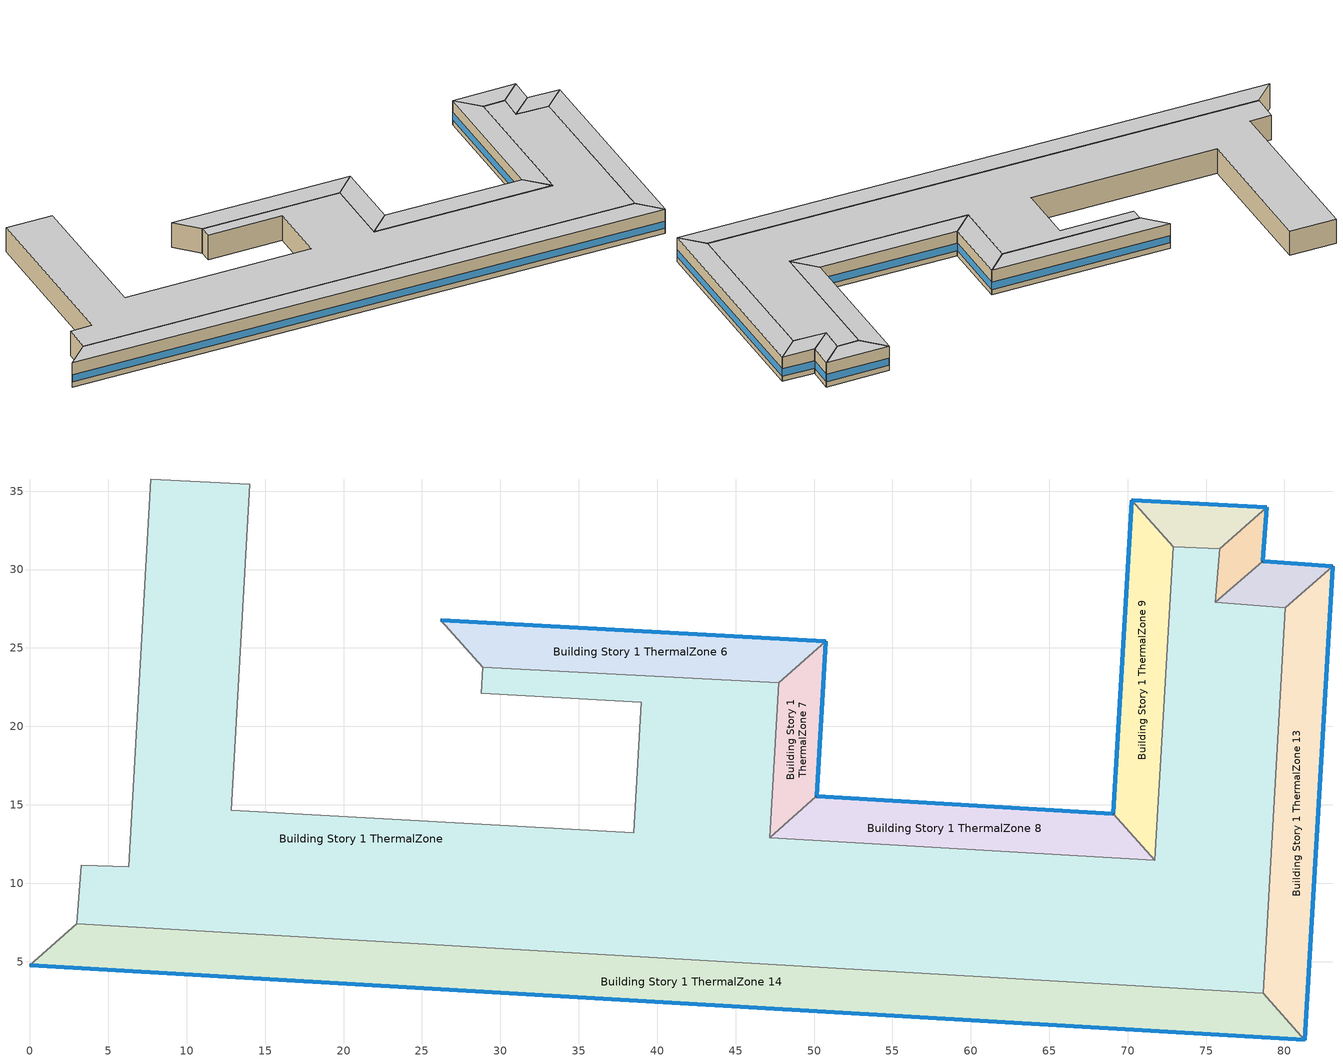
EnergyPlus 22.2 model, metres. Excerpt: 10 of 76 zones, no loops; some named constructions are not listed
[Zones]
Building Story 1 ThermalZone
 floor ground (Typical Insulated Carpeted 8in Slab Floor): 14.02,35.43 12.84,14.66 38.5,13.22 39,21.54 28.77,22.1 28.88,23.78 47.76,22.77 47.17,12.89 71.74,11.45 72.92,31.45 75.88,31.34 75.6,27.93 80.06,27.57 78.65,2.99 2.99,7.43 3.27,11.14 6.29,11.04 7.69,35.78 z0
 wall adiabatic (Typical Interior Wall): 72.92,31.45 71.74,11.45 47.17,12.89 47.76,22.77 28.88,23.78 28.77,22.1 39,21.54 38.5,13.22 12.84,14.66 14.02,35.43 7.69,35.78 6.29,11.04 3.27,11.14 2.99,7.43 78.65,2.99 80.06,27.57 75.6,27.93 75.88,31.34 72.92,31.45 z0:3.6
 ceiling adiabatic (Typical Interior Floor): 7.69,35.78 6.29,11.04 3.27,11.14 2.99,7.43 78.65,2.99 80.06,27.57 75.6,27.93 75.88,31.34 72.92,31.45 71.74,11.45 47.17,12.89 47.76,22.77 28.88,23.78 28.77,22.1 39,21.54 38.5,13.22 12.84,14.66 14.02,35.43 z3.6
Building Story 1 ThermalZone 10
 floor ground (Typical Insulated Carpeted 8in Slab Floor): 70.26,34.43 78.88,33.98 75.88,31.34 72.92,31.45 z0
 wall outside (Typical Insulated Steel Framed Exterior Wall R-12.99): 78.88,33.98 70.26,34.43 z0:3.6
 wall adiabatic (Typical Interior Wall): 70.26,34.43 72.92,31.45 75.88,31.34 78.88,33.98 z0:3.6
 window (U 0.55 SHGC 0.25): 78.85,33.99 70.28,34.43 z0.76:1.85
 ceiling adiabatic (Typical Interior Floor): 72.92,31.45 75.88,31.34 78.88,33.98 70.26,34.43 z3.6
Building Story 1 ThermalZone 11
 floor ground (Typical Insulated Carpeted 8in Slab Floor): 78.88,33.98 78.63,30.54 75.6,27.93 75.88,31.34 z0
 wall outside (Typical Insulated Steel Framed Exterior Wall R-12.99): 78.63,30.54 78.88,33.98 z0:3.6
 wall adiabatic (Typical Interior Wall): 78.88,33.98 75.88,31.34 75.6,27.93 78.63,30.54 z0:3.6
 window (U 0.55 SHGC 0.25): 78.63,30.57 78.88,33.96 z0.76:1.86
 ceiling adiabatic (Typical Interior Floor): 75.88,31.34 75.6,27.93 78.63,30.54 78.88,33.98 z3.6
Building Story 1 ThermalZone 12
 floor ground (Typical Insulated Carpeted 8in Slab Floor): 78.63,30.54 83.07,30.21 80.06,27.57 75.6,27.93 z0
 wall outside (Typical Insulated Steel Framed Exterior Wall R-12.99): 83.07,30.21 78.63,30.54 z0:3.6
 wall adiabatic (Typical Interior Wall): 78.63,30.54 75.6,27.93 80.06,27.57 83.07,30.21 z0:3.6
 window (U 0.55 SHGC 0.25): 83.04,30.21 78.65,30.54 z0.76:1.85
 ceiling adiabatic (Typical Interior Floor): 75.6,27.93 80.06,27.57 83.07,30.21 78.63,30.54 z3.6
Building Story 1 ThermalZone 13
 floor ground (Typical Insulated Carpeted 8in Slab Floor): 83.07,30.21 81.31,0 78.65,2.99 80.06,27.57 z0
 wall outside (Typical Insulated Steel Framed Exterior Wall R-12.99): 81.31,0 83.07,30.21 z0:3.6
 wall adiabatic (Typical Interior Wall): 83.07,30.21 80.06,27.57 78.65,2.99 81.31,0 z0:3.6
 window (U 0.55 SHGC 0.25): 81.31,0.03 83.07,30.18 z0.76:1.84
 ceiling adiabatic (Typical Interior Floor): 80.06,27.57 78.65,2.99 81.31,0 83.07,30.21 z3.6
Building Story 1 ThermalZone 14
 floor ground (Typical Insulated Carpeted 8in Slab Floor): 81.31,0 0,4.78 2.99,7.43 78.65,2.99 z0
 wall outside (Typical Insulated Steel Framed Exterior Wall R-12.99): 0,4.78 81.31,0 z0:3.6
 wall adiabatic (Typical Interior Wall): 81.31,0 78.65,2.99 2.99,7.43 0,4.78 z0:3.6
 window (U 0.55 SHGC 0.25): 0.03,4.77 81.28,0 z0.76:1.84
 ceiling adiabatic (Typical Interior Ceiling): 78.65,2.99 2.99,7.43 0,4.78 81.31,0 z3.6
Building Story 1 ThermalZone 6
 floor ground (Typical Insulated Carpeted 8in Slab Floor): 26.21,26.77 50.74,25.43 47.76,22.77 28.88,23.78 z0
 wall outside (Typical Insulated Steel Framed Exterior Wall R-12.99): 50.74,25.43 26.21,26.77 z0:3.6
 wall adiabatic (Typical Interior Wall): 26.21,26.77 28.88,23.78 47.76,22.77 50.74,25.43 z0:3.6
 window (U 0.55 SHGC 0.25): 50.72,25.43 26.23,26.76 z0.76:1.84
 ceiling adiabatic (Typical Interior Floor): 28.88,23.78 47.76,22.77 50.74,25.43 26.21,26.77 z3.6
Building Story 1 ThermalZone 7
 floor ground (Typical Insulated Carpeted 8in Slab Floor): 50.74,25.43 50.16,15.55 47.17,12.89 47.76,22.77 z0
 wall outside (Typical Insulated Steel Framed Exterior Wall R-12.99): 50.16,15.55 50.74,25.43 z0:3.6
 wall adiabatic (Typical Interior Wall): 50.74,25.43 47.76,22.77 47.17,12.89 50.16,15.55 z0:3.6
 window (U 0.55 SHGC 0.25): 50.16,15.57 50.74,25.41 z0.76:1.85
 ceiling adiabatic (Typical Interior Floor): 47.76,22.77 47.17,12.89 50.16,15.55 50.74,25.43 z3.6
Building Story 1 ThermalZone 8
 floor ground (Typical Insulated Carpeted 8in Slab Floor): 50.16,15.55 69.08,14.44 71.74,11.45 47.17,12.89 z0
 wall outside (Typical Insulated Steel Framed Exterior Wall R-12.99): 69.08,14.44 50.16,15.55 z0:3.6
 wall adiabatic (Typical Interior Wall): 50.16,15.55 47.17,12.89 71.74,11.45 69.08,14.44 z0:3.6
 window (U 0.55 SHGC 0.25): 69.06,14.44 50.18,15.55 z0.76:1.84
 ceiling adiabatic (Typical Interior Floor): 47.17,12.89 71.74,11.45 69.08,14.44 50.16,15.55 z3.6
Building Story 1 ThermalZone 9
 floor ground (Typical Insulated Carpeted 8in Slab Floor): 69.08,14.44 70.26,34.43 72.92,31.45 71.74,11.45 z0
 wall outside (Typical Insulated Steel Framed Exterior Wall R-12.99): 70.26,34.43 69.08,14.44 z0:3.6
 wall adiabatic (Typical Interior Wall): 69.08,14.44 71.74,11.45 72.92,31.45 70.26,34.43 z0:3.6
 window (U 0.55 SHGC 0.25): 70.25,34.4 69.08,14.46 z0.76:1.84
 ceiling adiabatic (Typical Interior Floor): 71.74,11.45 72.92,31.45 70.26,34.43 69.08,14.44 z3.6
[Material] Thermal Absorptance=0.9; Solar Absorptance=0.7
Name | Roughness | Thickness {m} | Conductivity {W/m-K} | Density {kg/m3} | Specific Heat {J/kg-K} | Visible Absorptance
100mm Normalweight concrete floor | MediumRough | 0.1016 | 2.31045 | 2322 | 832.557 | 0.7
25mm Stucco | Smooth | 0.0254 | 0.72 | 1856 | 840 | 0.7
5/8 in. Gypsum Board | MediumSmooth | 0.0159 | 0.16 | 800 | 1090 | 0.7
8 in. Normalweight Concrete Floor | MediumRough | 0.2032 | 2.31 | 2322 | 832 | 0.7
G01 13mm gypsum board | Smooth | 0.0127 | 0.160031 | 800.001 | 1090.73 | 0.5
[Material:NoMass] Roughness=Smooth; Thermal Absorptance=0.9; Solar Absorptance=0.7
Name | Thermal Resistance {m2-K/W} | Visible Absorptance
CP02 CARPET PAD; Typical Carpet Pad | 0.21648 | 0.8
Typical Insulation R-10.81 | 1.90342 | 0.7
[WindowMaterial:Gas]
Gap_1_W_0_0032: Gas Type=Air; Thickness {m}=0.0032
[WindowMaterial:Glazing] Optical Data Type=SpectralAverage; Infrared Transmittance at Normal Incidence=0; Back Side Infrared Hemispherical Emissivity=0.84; Conductivity {W/m-K}=1; Dirt Correction Factor for Solar and Visible Transmittance=1; Solar Diffusing=No
Name | Thickness {m} | Solar Transmittance at Normal Incidence | Front Side Solar Reflectance at Normal Incidence | Back Side Solar Reflectance at Normal Incidence | Visible Transmittance at Normal Incidence | Front Side Visible Reflectance at Normal Incidence | Back Side Visible Reflectance at Normal Incidence | Front Side Infrared Hemispherical Emissivity
Glass_2022F_LayerAvg | 0.0039 | 0.355897 | 0.394095 | 0.265645 | 0.677694 | 0.042734 | 0.05547 | 0.046
Glass_2175_LayerAvg | 0.0086 | 0.167758 | 0.217606 | 0.437978 | 0.416044 | 0.078729 | 0.10654 | 0.84
[Construction]
Typical Insulated Carpeted 8in Slab Floor: 8 in. Normalweight Concrete Floor, Typical Carpet Pad
Typical Insulated Steel Framed Exterior Wall R-12.99: 25mm Stucco, 5/8 in. Gypsum Board, Typical Insulation R-10.81, 5/8 in. Gypsum Board
Typical Interior Ceiling: CP02 CARPET PAD, 100mm Normalweight concrete floor
Typical Interior Floor: 100mm Normalweight concrete floor, CP02 CARPET PAD
Typical Interior Wall: G01 13mm gypsum board, G01 13mm gypsum board
U 0.55 SHGC 0.25: Glass_2175_LayerAvg, Gap_1_W_0_0032, Glass_2022F_LayerAvg
[Zone] Multiplier=1; Part of Total Floor Area=Yes
Building Story 1 ThermalZone; Building Story 1 ThermalZone 10; Building Story 1 ThermalZone 11; Building Story 1 ThermalZone 12; Building Story 1 ThermalZone 13; Building Story 1 ThermalZone 14; Building Story 1 ThermalZone 6; Building Story 1 ThermalZone 7; Building Story 1 ThermalZone 8; Building Story 1 ThermalZone 9
[Space] Space Type=Story Ground Blended Space Type
Name | Zone
Building Story 1 Space | Building Story 1 ThermalZone
Building Story 1 Space 10 | Building Story 1 ThermalZone 10
Building Story 1 Space 11 | Building Story 1 ThermalZone 11
Building Story 1 Space 12 | Building Story 1 ThermalZone 12
Building Story 1 Space 13 | Building Story 1 ThermalZone 13
Building Story 1 Space 14 | Building Story 1 ThermalZone 14
Building Story 1 Space 6 | Building Story 1 ThermalZone 6
Building Story 1 Space 7 | Building Story 1 ThermalZone 7
Building Story 1 Space 8 | Building Story 1 ThermalZone 8
Building Story 1 Space 9 | Building Story 1 ThermalZone 9
[InternalMass] Construction=InteriorFurnishings 1
Name | Zone or ZoneList | Space or SpaceList | Surface Area {m2}
Building Story 1 Space 14 Office OfficeLarge Data Center A  - Story Ground Mass; Building Story 1 Space 14 Office OfficeLarge Data Center C  - Story Ground Mass | Building Story 1 ThermalZone 14 | Building Story 1 Space 14 | 0.879978
Building Story 1 Space Office OfficeLarge Data Center A  - Story Ground Mass; Building Story 1 Space Office OfficeLarge Data Center C  - Story Ground Mass | Building Story 1 ThermalZone | Building Story 1 Space | 3.78921
Building Story 1 Space 6 Office OfficeLarge Data Center A  - Story Ground Mass; Building Story 1 Space 6 Office OfficeLarge Data Center C  - Story Ground Mass | Building Story 1 ThermalZone 6 | Building Story 1 Space 6 | 0.243501
Building Story 1 Space 7 Office OfficeLarge Data Center A  - Story Ground Mass; Building Story 1 Space 7 Office OfficeLarge Data Center C  - Story Ground Mass | Building Story 1 ThermalZone 7 | Building Story 1 Space 7 | 0.110736
Building Story 1 Space 8 Office OfficeLarge Data Center A  - Story Ground Mass; Building Story 1 Space 8 Office OfficeLarge Data Center C  - Story Ground Mass | Building Story 1 ThermalZone 8 | Building Story 1 Space 8 | 0.244097
Building Story 1 Space 10 Office OfficeLarge Data Center A  - Story Ground Mass; Building Story 1 Space 10 Office OfficeLarge Data Center C  - Story Ground Mass | Building Story 1 ThermalZone 10 | Building Story 1 Space 10 | 0.0647368
Building Story 1 Space 11 Office OfficeLarge Data Center A  - Story Ground Mass; Building Story 1 Space 11 Office OfficeLarge Data Center C  - Story Ground Mass | Building Story 1 ThermalZone 11 | Building Story 1 Space 11 | 0.0381243
Building Story 1 Space 12 Office OfficeLarge Data Center A  - Story Ground Mass; Building Story 1 Space 12 Office OfficeLarge Data Center C  - Story Ground Mass | Building Story 1 ThermalZone 12 | Building Story 1 Space 12 | 0.0503408
Building Story 1 Space 13 Office OfficeLarge Data Center A  - Story Ground Mass; Building Story 1 Space 13 Office OfficeLarge Data Center C  - Story Ground Mass | Building Story 1 ThermalZone 13 | Building Story 1 Space 13 | 0.30877
Building Story 1 Space 9 Office OfficeLarge Data Center A  - Story Ground Mass; Building Story 1 Space 9 Office OfficeLarge Data Center C  - Story Ground Mass | Building Story 1 ThermalZone 9 | Building Story 1 Space 9 | 0.224914
Building Story 1 Space 14 Office OfficeLarge Data Center B  - Story Ground Mass | Building Story 1 ThermalZone 14 | Building Story 1 Space 14 | 4.92099
Building Story 1 Space Office OfficeLarge Data Center B  - Story Ground Mass | Building Story 1 ThermalZone | Building Story 1 Space | 21.1899
Building Story 1 Space 6 Office OfficeLarge Data Center B  - Story Ground Mass | Building Story 1 ThermalZone 6 | Building Story 1 Space 6 | 1.3617
Building Story 1 Space 7 Office OfficeLarge Data Center B  - Story Ground Mass | Building Story 1 ThermalZone 7 | Building Story 1 Space 7 | 0.619256
Building Story 1 Space 8 Office OfficeLarge Data Center B  - Story Ground Mass | Building Story 1 ThermalZone 8 | Building Story 1 Space 8 | 1.36503
Building Story 1 Space 10 Office OfficeLarge Data Center B  - Story Ground Mass | Building Story 1 ThermalZone 10 | Building Story 1 Space 10 | 0.362019
Building Story 1 Space 11 Office OfficeLarge Data Center B  - Story Ground Mass | Building Story 1 ThermalZone 11 | Building Story 1 Space 11 | 0.213198
Building Story 1 Space 12 Office OfficeLarge Data Center B  - Story Ground Mass | Building Story 1 ThermalZone 12 | Building Story 1 Space 12 | 0.281514
Building Story 1 Space 13 Office OfficeLarge Data Center B  - Story Ground Mass | Building Story 1 ThermalZone 13 | Building Story 1 Space 13 | 1.72669
Building Story 1 Space 9 Office OfficeLarge Data Center B  - Story Ground Mass | Building Story 1 ThermalZone 9 | Building Story 1 Space 9 | 1.25776
Building Story 1 Space 14 Office OfficeLarge Main Data Center A  - Story Ground Mass; Building Story 1 Space 14 Office OfficeLarge Main Data Center C  - Story Ground Mass | Building Story 1 ThermalZone 14 | Building Story 1 Space 14 | 1.58209
Building Story 1 Space Office OfficeLarge Main Data Center A  - Story Ground Mass; Building Story 1 Space Office OfficeLarge Main Data Center C  - Story Ground Mass | Building Story 1 ThermalZone | Building Story 1 Space | 6.81252
Building Story 1 Space 6 Office OfficeLarge Main Data Center A  - Story Ground Mass; Building Story 1 Space 6 Office OfficeLarge Main Data Center C  - Story Ground Mass | Building Story 1 ThermalZone 6 | Building Story 1 Space 6 | 0.437784
Building Story 1 Space 7 Office OfficeLarge Main Data Center A  - Story Ground Mass; Building Story 1 Space 7 Office OfficeLarge Main Data Center C  - Story Ground Mass | Building Story 1 ThermalZone 7 | Building Story 1 Space 7 | 0.199089
Building Story 1 Space 8 Office OfficeLarge Main Data Center A  - Story Ground Mass; Building Story 1 Space 8 Office OfficeLarge Main Data Center C  - Story Ground Mass | Building Story 1 ThermalZone 8 | Building Story 1 Space 8 | 0.438855
Building Story 1 Space 10 Office OfficeLarge Main Data Center A  - Story Ground Mass; Building Story 1 Space 10 Office OfficeLarge Main Data Center C  - Story Ground Mass | Building Story 1 ThermalZone 10 | Building Story 1 Space 10 | 0.116389
Building Story 1 Space 11 Office OfficeLarge Main Data Center A  - Story Ground Mass; Building Story 1 Space 11 Office OfficeLarge Main Data Center C  - Story Ground Mass | Building Story 1 ThermalZone 11 | Building Story 1 Space 11 | 0.0685426
Building Story 1 Space 12 Office OfficeLarge Main Data Center A  - Story Ground Mass; Building Story 1 Space 12 Office OfficeLarge Main Data Center C  - Story Ground Mass | Building Story 1 ThermalZone 12 | Building Story 1 Space 12 | 0.0905063
Building Story 1 Space 13 Office OfficeLarge Main Data Center A  - Story Ground Mass; Building Story 1 Space 13 Office OfficeLarge Main Data Center C  - Story Ground Mass | Building Story 1 ThermalZone 13 | Building Story 1 Space 13 | 0.555129
Building Story 1 Space 9 Office OfficeLarge Main Data Center A  - Story Ground Mass; Building Story 1 Space 9 Office OfficeLarge Main Data Center C  - Story Ground Mass | Building Story 1 ThermalZone 9 | Building Story 1 Space 9 | 0.404367
Building Story 1 Space 14 Office OfficeLarge Main Data Center B  - Story Ground Mass | Building Story 1 ThermalZone 14 | Building Story 1 Space 14 | 8.84731
Building Story 1 Space Office OfficeLarge Main Data Center B  - Story Ground Mass | Building Story 1 ThermalZone | Building Story 1 Space | 38.0968
Building Story 1 Space 6 Office OfficeLarge Main Data Center B  - Story Ground Mass | Building Story 1 ThermalZone 6 | Building Story 1 Space 6 | 2.44816
Building Story 1 Space 7 Office OfficeLarge Main Data Center B  - Story Ground Mass | Building Story 1 ThermalZone 7 | Building Story 1 Space 7 | 1.11334
Building Story 1 Space 8 Office OfficeLarge Main Data Center B  - Story Ground Mass | Building Story 1 ThermalZone 8 | Building Story 1 Space 8 | 2.45415
Building Story 1 Space 10 Office OfficeLarge Main Data Center B  - Story Ground Mass | Building Story 1 ThermalZone 10 | Building Story 1 Space 10 | 0.650865
Building Story 1 Space 11 Office OfficeLarge Main Data Center B  - Story Ground Mass | Building Story 1 ThermalZone 11 | Building Story 1 Space 11 | 0.383302
Building Story 1 Space 12 Office OfficeLarge Main Data Center B  - Story Ground Mass | Building Story 1 ThermalZone 12 | Building Story 1 Space 12 | 0.506127
Building Story 1 Space 13 Office OfficeLarge Main Data Center B  - Story Ground Mass | Building Story 1 ThermalZone 13 | Building Story 1 Space 13 | 3.10438
Building Story 1 Space 9 Office OfficeLarge Main Data Center B  - Story Ground Mass | Building Story 1 ThermalZone 9 | Building Story 1 Space 9 | 2.26129
Building Story 1 Space 14 SecondarySchool Auditorium A  - Story Ground Mass; Building Story 1 Space 14 SecondarySchool Auditorium C  - Story Ground Mass | Building Story 1 ThermalZone 14 | Building Story 1 Space 14 | 7.07727
Building Story 1 Space SecondarySchool Auditorium A  - Story Ground Mass; Building Story 1 Space SecondarySchool Auditorium C  - Story Ground Mass | Building Story 1 ThermalZone | Building Story 1 Space | 30.4749
Building Story 1 Space 6 SecondarySchool Auditorium A  - Story Ground Mass; Building Story 1 Space 6 SecondarySchool Auditorium C  - Story Ground Mass | Building Story 1 ThermalZone 6 | Building Story 1 Space 6 | 1.95837
Building Story 1 Space 7 SecondarySchool Auditorium A  - Story Ground Mass; Building Story 1 Space 7 SecondarySchool Auditorium C  - Story Ground Mass | Building Story 1 ThermalZone 7 | Building Story 1 Space 7 | 0.890601
Building Story 1 Space 8 SecondarySchool Auditorium A  - Story Ground Mass; Building Story 1 Space 8 SecondarySchool Auditorium C  - Story Ground Mass | Building Story 1 ThermalZone 8 | Building Story 1 Space 8 | 1.96316
Building Story 1 Space 10 SecondarySchool Auditorium A  - Story Ground Mass; Building Story 1 Space 10 SecondarySchool Auditorium C  - Story Ground Mass | Building Story 1 ThermalZone 10 | Building Story 1 Space 10 | 0.520649
Building Story 1 Space 11 SecondarySchool Auditorium A  - Story Ground Mass; Building Story 1 Space 11 SecondarySchool Auditorium C  - Story Ground Mass | Building Story 1 ThermalZone 11 | Building Story 1 Space 11 | 0.306617
Building Story 1 Space 12 SecondarySchool Auditorium A  - Story Ground Mass; Building Story 1 Space 12 SecondarySchool Auditorium C  - Story Ground Mass | Building Story 1 ThermalZone 12 | Building Story 1 Space 12 | 0.404868
Building Story 1 Space 13 SecondarySchool Auditorium A  - Story Ground Mass; Building Story 1 Space 13 SecondarySchool Auditorium C  - Story Ground Mass | Building Story 1 ThermalZone 13 | Building Story 1 Space 13 | 2.4833
Building Story 1 Space 9 SecondarySchool Auditorium A  - Story Ground Mass; Building Story 1 Space 9 SecondarySchool Auditorium C  - Story Ground Mass | Building Story 1 ThermalZone 9 | Building Story 1 Space 9 | 1.80889
Building Story 1 Space 14 SecondarySchool Auditorium B  - Story Ground Mass | Building Story 1 ThermalZone 14 | Building Story 1 Space 14 | 39.5773
Building Story 1 Space SecondarySchool Auditorium B  - Story Ground Mass | Building Story 1 ThermalZone | Building Story 1 Space | 170.421
Building Story 1 Space 6 SecondarySchool Auditorium B  - Story Ground Mass | Building Story 1 ThermalZone 6 | Building Story 1 Space 6 | 10.9515
Building Story 1 Space 7 SecondarySchool Auditorium B  - Story Ground Mass | Building Story 1 ThermalZone 7 | Building Story 1 Space 7 | 4.9804
Building Story 1 Space 8 SecondarySchool Auditorium B  - Story Ground Mass | Building Story 1 ThermalZone 8 | Building Story 1 Space 8 | 10.9783
Building Story 1 Space 10 SecondarySchool Auditorium B  - Story Ground Mass | Building Story 1 ThermalZone 10 | Building Story 1 Space 10 | 2.91156
Building Story 1 Space 11 SecondarySchool Auditorium B  - Story Ground Mass | Building Story 1 ThermalZone 11 | Building Story 1 Space 11 | 1.71465
Building Story 1 Space 12 SecondarySchool Auditorium B  - Story Ground Mass | Building Story 1 ThermalZone 12 | Building Story 1 Space 12 | 2.26409
Building Story 1 Space 13 SecondarySchool Auditorium B  - Story Ground Mass | Building Story 1 ThermalZone 13 | Building Story 1 Space 13 | 13.887
Building Story 1 Space 9 SecondarySchool Auditorium B  - Story Ground Mass | Building Story 1 ThermalZone 9 | Building Story 1 Space 9 | 10.1156
Building Story 1 Space 14 SecondarySchool Cafeteria A  - Story Ground Mass; Building Story 1 Space 14 SecondarySchool Cafeteria C  - Story Ground Mass | Building Story 1 ThermalZone 14 | Building Story 1 Space 14 | 4.47946
Building Story 1 Space SecondarySchool Cafeteria A  - Story Ground Mass; Building Story 1 Space SecondarySchool Cafeteria C  - Story Ground Mass | Building Story 1 ThermalZone | Building Story 1 Space | 19.2887
Building Story 1 Space 6 SecondarySchool Cafeteria A  - Story Ground Mass; Building Story 1 Space 6 SecondarySchool Cafeteria C  - Story Ground Mass | Building Story 1 ThermalZone 6 | Building Story 1 Space 6 | 1.23952
Building Story 1 Space 7 SecondarySchool Cafeteria A  - Story Ground Mass; Building Story 1 Space 7 SecondarySchool Cafeteria C  - Story Ground Mass | Building Story 1 ThermalZone 7 | Building Story 1 Space 7 | 0.563694
Building Story 1 Space 8 SecondarySchool Cafeteria A  - Story Ground Mass; Building Story 1 Space 8 SecondarySchool Cafeteria C  - Story Ground Mass | Building Story 1 ThermalZone 8 | Building Story 1 Space 8 | 1.24256
Building Story 1 Space 10 SecondarySchool Cafeteria A  - Story Ground Mass; Building Story 1 Space 10 SecondarySchool Cafeteria C  - Story Ground Mass | Building Story 1 ThermalZone 10 | Building Story 1 Space 10 | 0.329538
Building Story 1 Space 11 SecondarySchool Cafeteria A  - Story Ground Mass; Building Story 1 Space 11 SecondarySchool Cafeteria C  - Story Ground Mass | Building Story 1 ThermalZone 11 | Building Story 1 Space 11 | 0.194069
Building Story 1 Space 12 SecondarySchool Cafeteria A  - Story Ground Mass; Building Story 1 Space 12 SecondarySchool Cafeteria C  - Story Ground Mass | Building Story 1 ThermalZone 12 | Building Story 1 Space 12 | 0.256256
Building Story 1 Space 13 SecondarySchool Cafeteria A  - Story Ground Mass; Building Story 1 Space 13 SecondarySchool Cafeteria C  - Story Ground Mass | Building Story 1 ThermalZone 13 | Building Story 1 Space 13 | 1.57177
Building Story 1 Space 9 SecondarySchool Cafeteria A  - Story Ground Mass; Building Story 1 Space 9 SecondarySchool Cafeteria C  - Story Ground Mass | Building Story 1 ThermalZone 9 | Building Story 1 Space 9 | 1.14491
Building Story 1 Space 14 SecondarySchool Cafeteria B  - Story Ground Mass | Building Story 1 ThermalZone 14 | Building Story 1 Space 14 | 25.0499
Building Story 1 Space SecondarySchool Cafeteria B  - Story Ground Mass | Building Story 1 ThermalZone | Building Story 1 Space | 107.866
Building Story 1 Space 6 SecondarySchool Cafeteria B  - Story Ground Mass | Building Story 1 ThermalZone 6 | Building Story 1 Space 6 | 6.93164
Building Story 1 Space 7 SecondarySchool Cafeteria B  - Story Ground Mass | Building Story 1 ThermalZone 7 | Building Story 1 Space 7 | 3.15227
Building Story 1 Space 8 SecondarySchool Cafeteria B  - Story Ground Mass | Building Story 1 ThermalZone 8 | Building Story 1 Space 8 | 6.9486
Building Story 1 Space 10 SecondarySchool Cafeteria B  - Story Ground Mass | Building Story 1 ThermalZone 10 | Building Story 1 Space 10 | 1.84283
Building Story 1 Space 11 SecondarySchool Cafeteria B  - Story Ground Mass | Building Story 1 ThermalZone 11 | Building Story 1 Space 11 | 1.08527
Building Story 1 Space 12 SecondarySchool Cafeteria B  - Story Ground Mass | Building Story 1 ThermalZone 12 | Building Story 1 Space 12 | 1.43303
Building Story 1 Space 13 SecondarySchool Cafeteria B  - Story Ground Mass | Building Story 1 ThermalZone 13 | Building Story 1 Space 13 | 8.78961
Building Story 1 Space 9 SecondarySchool Cafeteria B  - Story Ground Mass | Building Story 1 ThermalZone 9 | Building Story 1 Space 9 | 6.40253
Building Story 1 Space 14 SecondarySchool ComputerRoom A  - Story Ground Mass; Building Story 1 Space 14 SecondarySchool ComputerRoom C  - Story Ground Mass | Building Story 1 ThermalZone 14 | Building Story 1 Space 14 | 6.83856
Building Story 1 Space SecondarySchool ComputerRoom A  - Story Ground Mass; Building Story 1 Space SecondarySchool ComputerRoom C  - Story Ground Mass | Building Story 1 ThermalZone | Building Story 1 Space | 29.447
Building Story 1 Space 6 SecondarySchool ComputerRoom A  - Story Ground Mass; Building Story 1 Space 6 SecondarySchool ComputerRoom C  - Story Ground Mass | Building Story 1 ThermalZone 6 | Building Story 1 Space 6 | 1.89232
Building Story 1 Space 7 SecondarySchool ComputerRoom A  - Story Ground Mass; Building Story 1 Space 7 SecondarySchool ComputerRoom C  - Story Ground Mass | Building Story 1 ThermalZone 7 | Building Story 1 Space 7 | 0.860561
Building Story 1 Space 8 SecondarySchool ComputerRoom A  - Story Ground Mass; Building Story 1 Space 8 SecondarySchool ComputerRoom C  - Story Ground Mass | Building Story 1 ThermalZone 8 | Building Story 1 Space 8 | 1.89695
Building Story 1 Space 10 SecondarySchool ComputerRoom A  - Story Ground Mass; Building Story 1 Space 10 SecondarySchool ComputerRoom C  - Story Ground Mass | Building Story 1 ThermalZone 10 | Building Story 1 Space 10 | 0.503088
Building Story 1 Space 11 SecondarySchool ComputerRoom A  - Story Ground Mass; Building Story 1 Space 11 SecondarySchool ComputerRoom C  - Story Ground Mass | Building Story 1 ThermalZone 11 | Building Story 1 Space 11 | 0.296274
Building Story 1 Space 12 SecondarySchool ComputerRoom A  - Story Ground Mass; Building Story 1 Space 12 SecondarySchool ComputerRoom C  - Story Ground Mass | Building Story 1 ThermalZone 12 | Building Story 1 Space 12 | 0.391212
Building Story 1 Space 13 SecondarySchool ComputerRoom A  - Story Ground Mass; Building Story 1 Space 13 SecondarySchool ComputerRoom C  - Story Ground Mass | Building Story 1 ThermalZone 13 | Building Story 1 Space 13 | 2.39954
Building Story 1 Space 9 SecondarySchool ComputerRoom A  - Story Ground Mass; Building Story 1 Space 9 SecondarySchool ComputerRoom C  - Story Ground Mass | Building Story 1 ThermalZone 9 | Building Story 1 Space 9 | 1.74787
Building Story 1 Space 14 SecondarySchool ComputerRoom B  - Story Ground Mass | Building Story 1 ThermalZone 14 | Building Story 1 Space 14 | 38.2424
Building Story 1 Space SecondarySchool ComputerRoom B  - Story Ground Mass | Building Story 1 ThermalZone | Building Story 1 Space | 164.673
Building Story 1 Space 6 SecondarySchool ComputerRoom B  - Story Ground Mass | Building Story 1 ThermalZone 6 | Building Story 1 Space 6 | 10.5822
Building Story 1 Space 7 SecondarySchool ComputerRoom B  - Story Ground Mass | Building Story 1 ThermalZone 7 | Building Story 1 Space 7 | 4.81241
Building Story 1 Space 8 SecondarySchool ComputerRoom B  - Story Ground Mass | Building Story 1 ThermalZone 8 | Building Story 1 Space 8 | 10.608
Building Story 1 Space 10 SecondarySchool ComputerRoom B  - Story Ground Mass | Building Story 1 ThermalZone 10 | Building Story 1 Space 10 | 2.81335
Building Story 1 Space 11 SecondarySchool ComputerRoom B  - Story Ground Mass | Building Story 1 ThermalZone 11 | Building Story 1 Space 11 | 1.65682
Building Story 1 Space 12 SecondarySchool ComputerRoom B  - Story Ground Mass | Building Story 1 ThermalZone 12 | Building Story 1 Space 12 | 2.18773
Building Story 1 Space 13 SecondarySchool ComputerRoom B  - Story Ground Mass | Building Story 1 ThermalZone 13 | Building Story 1 Space 13 | 13.4186
Building Story 1 Space 9 SecondarySchool ComputerRoom B  - Story Ground Mass | Building Story 1 ThermalZone 9 | Building Story 1 Space 9 | 9.7744
Building Story 1 Space 14 SecondarySchool Gym A  - Story Ground Mass; Building Story 1 Space 14 SecondarySchool Gym C  - Story Ground Mass | Building Story 1 ThermalZone 14 | Building Story 1 Space 14 | 6.4097
Building Story 1 Space SecondarySchool Gym A  - Story Ground Mass; Building Story 1 Space SecondarySchool Gym C  - Story Ground Mass | Building Story 1 ThermalZone | Building Story 1 Space | 27.6004
Building Story 1 Space 6 SecondarySchool Gym A  - Story Ground Mass; Building Story 1 Space 6 SecondarySchool Gym C  - Story Ground Mass | Building Story 1 ThermalZone 6 | Building Story 1 Space 6 | 1.77364
Building Story 1 Space 7 SecondarySchool Gym A  - Story Ground Mass; Building Story 1 Space 7 SecondarySchool Gym C  - Story Ground Mass | Building Story 1 ThermalZone 7 | Building Story 1 Space 7 | 0.806594
Building Story 1 Space 8 SecondarySchool Gym A  - Story Ground Mass; Building Story 1 Space 8 SecondarySchool Gym C  - Story Ground Mass | Building Story 1 ThermalZone 8 | Building Story 1 Space 8 | 1.77799
Building Story 1 Space 10 SecondarySchool Gym A  - Story Ground Mass; Building Story 1 Space 10 SecondarySchool Gym C  - Story Ground Mass | Building Story 1 ThermalZone 10 | Building Story 1 Space 10 | 0.471538
Building Story 1 Space 11 SecondarySchool Gym A  - Story Ground Mass; Building Story 1 Space 11 SecondarySchool Gym C  - Story Ground Mass | Building Story 1 ThermalZone 11 | Building Story 1 Space 11 | 0.277694
Building Story 1 Space 12 SecondarySchool Gym A  - Story Ground Mass; Building Story 1 Space 12 SecondarySchool Gym C  - Story Ground Mass | Building Story 1 ThermalZone 12 | Building Story 1 Space 12 | 0.366679
Building Story 1 Space 13 SecondarySchool Gym A  - Story Ground Mass; Building Story 1 Space 13 SecondarySchool Gym C  - Story Ground Mass | Building Story 1 ThermalZone 13 | Building Story 1 Space 13 | 2.24906
Building Story 1 Space 9 SecondarySchool Gym A  - Story Ground Mass; Building Story 1 Space 9 SecondarySchool Gym C  - Story Ground Mass | Building Story 1 ThermalZone 9 | Building Story 1 Space 9 | 1.63826
Building Story 1 Space 14 SecondarySchool Gym A end_a - Story Ground Mass; Building Story 1 Space 14 SecondarySchool Gym C end_a - Story Ground Mass | Building Story 1 ThermalZone 14 | Building Story 1 Space 14 | 5.13768
Building Story 1 Space SecondarySchool Gym A end_a - Story Ground Mass; Building Story 1 Space SecondarySchool Gym C end_a - Story Ground Mass | Building Story 1 ThermalZone | Building Story 1 Space | 22.123
Building Story 1 Space 6 SecondarySchool Gym A end_a - Story Ground Mass; Building Story 1 Space 6 SecondarySchool Gym C end_a - Story Ground Mass | Building Story 1 ThermalZone 6 | Building Story 1 Space 6 | 1.42166
Building Story 1 Space 7 SecondarySchool Gym A end_a - Story Ground Mass; Building Story 1 Space 7 SecondarySchool Gym C end_a - Story Ground Mass | Building Story 1 ThermalZone 7 | Building Story 1 Space 7 | 0.646523
Building Story 1 Space 8 SecondarySchool Gym A end_a - Story Ground Mass; Building Story 1 Space 8 SecondarySchool Gym C end_a - Story Ground Mass | Building Story 1 ThermalZone 8 | Building Story 1 Space 8 | 1.42514
Building Story 1 Space 10 SecondarySchool Gym A end_a - Story Ground Mass; Building Story 1 Space 10 SecondarySchool Gym C end_a - Story Ground Mass | Building Story 1 ThermalZone 10 | Building Story 1 Space 10 | 0.37796
Building Story 1 Space 11 SecondarySchool Gym A end_a - Story Ground Mass; Building Story 1 Space 11 SecondarySchool Gym C end_a - Story Ground Mass | Building Story 1 ThermalZone 11 | Building Story 1 Space 11 | 0.222585
Building Story 1 Space 12 SecondarySchool Gym A end_a - Story Ground Mass; Building Story 1 Space 12 SecondarySchool Gym C end_a - Story Ground Mass | Building Story 1 ThermalZone 12 | Building Story 1 Space 12 | 0.29391
Building Story 1 Space 13 SecondarySchool Gym A end_a - Story Ground Mass; Building Story 1 Space 13 SecondarySchool Gym C end_a - Story Ground Mass | Building Story 1 ThermalZone 13 | Building Story 1 Space 13 | 1.80273
Building Story 1 Space 9 SecondarySchool Gym A end_a - Story Ground Mass; Building Story 1 Space 9 SecondarySchool Gym C end_a - Story Ground Mass | Building Story 1 ThermalZone 9 | Building Story 1 Space 9 | 1.31314
Building Story 1 Space 14 SecondarySchool Gym B  - Story Ground Mass | Building Story 1 ThermalZone 14 | Building Story 1 Space 14 | 35.8441
Building Story 1 Space SecondarySchool Gym B  - Story Ground Mass | Building Story 1 ThermalZone | Building Story 1 Space | 154.346
Building Story 1 Space 6 SecondarySchool Gym B  - Story Ground Mass | Building Story 1 ThermalZone 6 | Building Story 1 Space 6 | 9.91853
Building Story 1 Space 7 SecondarySchool Gym B  - Story Ground Mass | Building Story 1 ThermalZone 7 | Building Story 1 Space 7 | 4.51061
Building Story 1 Space 8 SecondarySchool Gym B  - Story Ground Mass | Building Story 1 ThermalZone 8 | Building Story 1 Space 8 | 9.9428
Building Story 1 Space 10 SecondarySchool Gym B  - Story Ground Mass | Building Story 1 ThermalZone 10 | Building Story 1 Space 10 | 2.63692
Building Story 1 Space 11 SecondarySchool Gym B  - Story Ground Mass | Building Story 1 ThermalZone 11 | Building Story 1 Space 11 | 1.55292
Building Story 1 Space 12 SecondarySchool Gym B  - Story Ground Mass | Building Story 1 ThermalZone 12 | Building Story 1 Space 12 | 2.05053
Building Story 1 Space 13 SecondarySchool Gym B  - Story Ground Mass | Building Story 1 ThermalZone 13 | Building Story 1 Space 13 | 12.5771
Building Story 1 Space 9 SecondarySchool Gym B  - Story Ground Mass | Building Story 1 ThermalZone 9 | Building Story 1 Space 9 | 9.16143
Building Story 1 Space 14 SecondarySchool Gym B end_a - Story Ground Mass | Building Story 1 ThermalZone 14 | Building Story 1 Space 14 | 28.7308
Building Story 1 Space SecondarySchool Gym B end_a - Story Ground Mass | Building Story 1 ThermalZone | Building Story 1 Space | 123.716
Building Story 1 Space 6 SecondarySchool Gym B end_a - Story Ground Mass | Building Story 1 ThermalZone 6 | Building Story 1 Space 6 | 7.95017
Building Story 1 Space 7 SecondarySchool Gym B end_a - Story Ground Mass | Building Story 1 ThermalZone 7 | Building Story 1 Space 7 | 3.61547
Building Story 1 Space 8 SecondarySchool Gym B end_a - Story Ground Mass | Building Story 1 ThermalZone 8 | Building Story 1 Space 8 | 7.96963
Building Story 1 Space 10 SecondarySchool Gym B end_a - Story Ground Mass | Building Story 1 ThermalZone 10 | Building Story 1 Space 10 | 2.11362
Building Story 1 Space 11 SecondarySchool Gym B end_a - Story Ground Mass | Building Story 1 ThermalZone 11 | Building Story 1 Space 11 | 1.24474
Building Story 1 Space 12 SecondarySchool Gym B end_a - Story Ground Mass | Building Story 1 ThermalZone 12 | Building Story 1 Space 12 | 1.6436
Building Story 1 Space 13 SecondarySchool Gym B end_a - Story Ground Mass | Building Story 1 ThermalZone 13 | Building Story 1 Space 13 | 10.0812
Building Story 1 Space 9 SecondarySchool Gym B end_a - Story Ground Mass | Building Story 1 ThermalZone 9 | Building Story 1 Space 9 | 7.34332
Building Story 1 Space 14 SecondarySchool Kitchen A  - Story Ground Mass; Building Story 1 Space 14 SecondarySchool Kitchen C  - Story Ground Mass | Building Story 1 ThermalZone 14 | Building Story 1 Space 14 | 1.54464
Building Story 1 Space SecondarySchool Kitchen A  - Story Ground Mass; Building Story 1 Space SecondarySchool Kitchen C  - Story Ground Mass | Building Story 1 ThermalZone | Building Story 1 Space | 6.65128
Building Story 1 Space 6 SecondarySchool Kitchen A  - Story Ground Mass; Building Story 1 Space 6 SecondarySchool Kitchen C  - Story Ground Mass | Building Story 1 ThermalZone 6 | Building Story 1 Space 6 | 0.427422
Building Story 1 Space 7 SecondarySchool Kitchen A  - Story Ground Mass; Building Story 1 Space 7 SecondarySchool Kitchen C  - Story Ground Mass | Building Story 1 ThermalZone 7 | Building Story 1 Space 7 | 0.194377
Building Story 1 Space 8 SecondarySchool Kitchen A  - Story Ground Mass; Building Story 1 Space 8 SecondarySchool Kitchen C  - Story Ground Mass | Building Story 1 ThermalZone 8 | Building Story 1 Space 8 | 0.428468
Building Story 1 Space 10 SecondarySchool Kitchen A  - Story Ground Mass; Building Story 1 Space 10 SecondarySchool Kitchen C  - Story Ground Mass | Building Story 1 ThermalZone 10 | Building Story 1 Space 10 | 0.113634
Building Story 1 Space 11 SecondarySchool Kitchen A  - Story Ground Mass; Building Story 1 Space 11 SecondarySchool Kitchen C  - Story Ground Mass | Building Story 1 ThermalZone 11 | Building Story 1 Space 11 | 0.0669203
Building Story 1 Space 12 SecondarySchool Kitchen A  - Story Ground Mass; Building Story 1 Space 12 SecondarySchool Kitchen C  - Story Ground Mass | Building Story 1 ThermalZone 12 | Building Story 1 Space 12 | 0.0883641
Building Story 1 Space 13 SecondarySchool Kitchen A  - Story Ground Mass; Building Story 1 Space 13 SecondarySchool Kitchen C  - Story Ground Mass | Building Story 1 ThermalZone 13 | Building Story 1 Space 13 | 0.54199
Building Story 1 Space 9 SecondarySchool Kitchen A  - Story Ground Mass; Building Story 1 Space 9 SecondarySchool Kitchen C  - Story Ground Mass | Building Story 1 ThermalZone 9 | Building Story 1 Space 9 | 0.394796
Building Story 1 Space 14 SecondarySchool Kitchen B  - Story Ground Mass | Building Story 1 ThermalZone 14 | Building Story 1 Space 14 | 8.63791
Building Story 1 Space SecondarySchool Kitchen B  - Story Ground Mass | Building Story 1 ThermalZone | Building Story 1 Space | 37.1951
Building Story 1 Space 6 SecondarySchool Kitchen B  - Story Ground Mass | Building Story 1 ThermalZone 6 | Building Story 1 Space 6 | 2.39022
Building Story 1 Space 7 SecondarySchool Kitchen B  - Story Ground Mass | Building Story 1 ThermalZone 7 | Building Story 1 Space 7 | 1.08699
Building Story 1 Space 8 SecondarySchool Kitchen B  - Story Ground Mass | Building Story 1 ThermalZone 8 | Building Story 1 Space 8 | 2.39607
Building Story 1 Space 10 SecondarySchool Kitchen B  - Story Ground Mass | Building Story 1 ThermalZone 10 | Building Story 1 Space 10 | 0.63546
Building Story 1 Space 11 SecondarySchool Kitchen B  - Story Ground Mass | Building Story 1 ThermalZone 11 | Building Story 1 Space 11 | 0.37423
Building Story 1 Space 12 SecondarySchool Kitchen B  - Story Ground Mass | Building Story 1 ThermalZone 12 | Building Story 1 Space 12 | 0.494147
Building Story 1 Space 13 SecondarySchool Kitchen B  - Story Ground Mass | Building Story 1 ThermalZone 13 | Building Story 1 Space 13 | 3.0309
Building Story 1 Space 9 SecondarySchool Kitchen B  - Story Ground Mass | Building Story 1 ThermalZone 9 | Building Story 1 Space 9 | 2.20777
Building Story 1 Space 14 SecondarySchool Library A  - Story Ground Mass; Building Story 1 Space 14 SecondarySchool Library C  - Story Ground Mass | Building Story 1 ThermalZone 14 | Building Story 1 Space 14 | 6.02411
Building Story 1 Space SecondarySchool Library A  - Story Ground Mass; Building Story 1 Space SecondarySchool Library C  - Story Ground Mass | Building Story 1 ThermalZone | Building Story 1 Space | 25.94
Building Story 1 Space 6 SecondarySchool Library A  - Story Ground Mass; Building Story 1 Space 6 SecondarySchool Library C  - Story Ground Mass | Building Story 1 ThermalZone 6 | Building Story 1 Space 6 | 1.66695
Building Story 1 Space 7 SecondarySchool Library A  - Story Ground Mass; Building Story 1 Space 7 SecondarySchool Library C  - Story Ground Mass | Building Story 1 ThermalZone 7 | Building Story 1 Space 7 | 0.758071
Building Story 1 Space 8 SecondarySchool Library A  - Story Ground Mass; Building Story 1 Space 8 SecondarySchool Library C  - Story Ground Mass | Building Story 1 ThermalZone 8 | Building Story 1 Space 8 | 1.67103
Building Story 1 Space 10 SecondarySchool Library A  - Story Ground Mass; Building Story 1 Space 10 SecondarySchool Library C  - Story Ground Mass | Building Story 1 ThermalZone 10 | Building Story 1 Space 10 | 0.443172
Building Story 1 Space 11 SecondarySchool Library A  - Story Ground Mass; Building Story 1 Space 11 SecondarySchool Library C  - Story Ground Mass | Building Story 1 ThermalZone 11 | Building Story 1 Space 11 | 0.260989
Building Story 1 Space 12 SecondarySchool Library A  - Story Ground Mass; Building Story 1 Space 12 SecondarySchool Library C  - Story Ground Mass | Building Story 1 ThermalZone 12 | Building Story 1 Space 12 | 0.34462
Building Story 1 Space 13 SecondarySchool Library A  - Story Ground Mass; Building Story 1 Space 13 SecondarySchool Library C  - Story Ground Mass | Building Story 1 ThermalZone 13 | Building Story 1 Space 13 | 2.11376
Building Story 1 Space 9 SecondarySchool Library A  - Story Ground Mass; Building Story 1 Space 9 SecondarySchool Library C  - Story Ground Mass | Building Story 1 ThermalZone 9 | Building Story 1 Space 9 | 1.53971
Building Story 1 Space 14 SecondarySchool Library B  - Story Ground Mass | Building Story 1 ThermalZone 14 | Building Story 1 Space 14 | 33.6878
Building Story 1 Space SecondarySchool Library B  - Story Ground Mass | Building Story 1 ThermalZone | Building Story 1 Space | 145.061
Building Story 1 Space 6 SecondarySchool Library B  - Story Ground Mass | Building Story 1 ThermalZone 6 | Building Story 1 Space 6 | 9.32185
Building Story 1 Space 7 SecondarySchool Library B  - Story Ground Mass | Building Story 1 ThermalZone 7 | Building Story 1 Space 7 | 4.23927
Building Story 1 Space 8 SecondarySchool Library B  - Story Ground Mass | Building Story 1 ThermalZone 8 | Building Story 1 Space 8 | 9.34467
Building Story 1 Space 10 SecondarySchool Library B  - Story Ground Mass | Building Story 1 ThermalZone 10 | Building Story 1 Space 10 | 2.47829
Building Story 1 Space 11 SecondarySchool Library B  - Story Ground Mass | Building Story 1 ThermalZone 11 | Building Story 1 Space 11 | 1.4595
Building Story 1 Space 12 SecondarySchool Library B  - Story Ground Mass | Building Story 1 ThermalZone 12 | Building Story 1 Space 12 | 1.92717
Building Story 1 Space 13 SecondarySchool Library B  - Story Ground Mass | Building Story 1 ThermalZone 13 | Building Story 1 Space 13 | 11.8205
Building Story 1 Space 9 SecondarySchool Library B  - Story Ground Mass | Building Story 1 ThermalZone 9 | Building Story 1 Space 9 | 8.6103
Building Story 1 Space 14 SecondarySchool Lobby A  - Story Ground Mass; Building Story 1 Space 14 SecondarySchool Lobby C  - Story Ground Mass; Building Story 1 Space 14 SecondarySchool Restroom A  - Story Ground Mass; Building Story 1 Space 14 SecondarySchool Restroom C  - Story Ground Mass | Building Story 1 ThermalZone 14 | Building Story 1 Space 14 | 3.00503
Building Story 1 Space SecondarySchool Lobby A  - Story Ground Mass; Building Story 1 Space SecondarySchool Lobby C  - Story Ground Mass; Building Story 1 Space SecondarySchool Restroom A  - Story Ground Mass; Building Story 1 Space SecondarySchool Restroom C  - Story Ground Mass | Building Story 1 ThermalZone | Building Story 1 Space | 12.9398
Building Story 1 Space 6 SecondarySchool Lobby A  - Story Ground Mass; Building Story 1 Space 6 SecondarySchool Lobby C  - Story Ground Mass; Building Story 1 Space 6 SecondarySchool Restroom A  - Story Ground Mass; Building Story 1 Space 6 SecondarySchool Restroom C  - Story Ground Mass | Building Story 1 ThermalZone 6 | Building Story 1 Space 6 | 0.831531
Building Story 1 Space 7 SecondarySchool Lobby A  - Story Ground Mass; Building Story 1 Space 7 SecondarySchool Lobby C  - Story Ground Mass; Building Story 1 Space 7 SecondarySchool Restroom A  - Story Ground Mass; Building Story 1 Space 7 SecondarySchool Restroom C  - Story Ground Mass | Building Story 1 ThermalZone 7 | Building Story 1 Space 7 | 0.378152
Building Story 1 Space 8 SecondarySchool Lobby A  - Story Ground Mass; Building Story 1 Space 8 SecondarySchool Lobby C  - Story Ground Mass; Building Story 1 Space 8 SecondarySchool Restroom A  - Story Ground Mass; Building Story 1 Space 8 SecondarySchool Restroom C  - Story Ground Mass | Building Story 1 ThermalZone 8 | Building Story 1 Space 8 | 0.833565
Building Story 1 Space 10 SecondarySchool Lobby A  - Story Ground Mass; Building Story 1 Space 10 SecondarySchool Lobby C  - Story Ground Mass; Building Story 1 Space 10 SecondarySchool Restroom A  - Story Ground Mass; Building Story 1 Space 10 SecondarySchool Restroom C  - Story Ground Mass | Building Story 1 ThermalZone 10 | Building Story 1 Space 10 | 0.221069
Building Story 1 Space 11 SecondarySchool Lobby A  - Story Ground Mass; Building Story 1 Space 11 SecondarySchool Lobby C  - Story Ground Mass; Building Story 1 Space 11 SecondarySchool Restroom A  - Story Ground Mass; Building Story 1 Space 11 SecondarySchool Restroom C  - Story Ground Mass | Building Story 1 ThermalZone 11 | Building Story 1 Space 11 | 0.13019
Building Story 1 Space 12 SecondarySchool Lobby A  - Story Ground Mass; Building Story 1 Space 12 SecondarySchool Lobby C  - Story Ground Mass; Building Story 1 Space 12 SecondarySchool Restroom A  - Story Ground Mass | Building Story 1 ThermalZone 12 | Building Story 1 Space 12 | 0.171908
Building Story 1 Space 13 SecondarySchool Lobby A  - Story Ground Mass; Building Story 1 Space 13 SecondarySchool Lobby C  - Story Ground Mass; Building Story 1 Space 13 SecondarySchool Restroom A  - Story Ground Mass | Building Story 1 ThermalZone 13 | Building Story 1 Space 13 | 1.05442
Building Story 1 Space 9 SecondarySchool Lobby A  - Story Ground Mass; Building Story 1 Space 9 SecondarySchool Lobby C  - Story Ground Mass; Building Story 1 Space 9 SecondarySchool Restroom A  - Story Ground Mass | Building Story 1 ThermalZone 9 | Building Story 1 Space 9 | 0.768058
Building Story 1 Space 14 SecondarySchool Lobby B  - Story Ground Mass; Building Story 1 Space 14 SecondarySchool Restroom B  - Story Ground Mass | Building Story 1 ThermalZone 14 | Building Story 1 Space 14 | 16.8047
Building Story 1 Space SecondarySchool Lobby B  - Story Ground Mass; Building Story 1 Space SecondarySchool Restroom B  - Story Ground Mass | Building Story 1 ThermalZone | Building Story 1 Space | 72.3614
Building Story 1 Space 6 SecondarySchool Lobby B  - Story Ground Mass; Building Story 1 Space 6 SecondarySchool Restroom B  - Story Ground Mass | Building Story 1 ThermalZone 6 | Building Story 1 Space 6 | 4.65006
Building Story 1 Space 7 SecondarySchool Lobby B  - Story Ground Mass; Building Story 1 Space 7 SecondarySchool Restroom B  - Story Ground Mass | Building Story 1 ThermalZone 7 | Building Story 1 Space 7 | 2.11469
Building Story 1 Space 8 SecondarySchool Lobby B  - Story Ground Mass; Building Story 1 Space 8 SecondarySchool Restroom B  - Story Ground Mass | Building Story 1 ThermalZone 8 | Building Story 1 Space 8 | 4.66144
Building Story 1 Space 10 SecondarySchool Lobby B  - Story Ground Mass; Building Story 1 Space 10 SecondarySchool Restroom B  - Story Ground Mass | Building Story 1 ThermalZone 10 | Building Story 1 Space 10 | 1.23626
Building Story 1 Space 11 SecondarySchool Lobby B  - Story Ground Mass; Building Story 1 Space 11 SecondarySchool Restroom B  - Story Ground Mass | Building Story 1 ThermalZone 11 | Building Story 1 Space 11 | 0.728047
Building Story 1 Space 12 SecondarySchool Lobby B  - Story Ground Mass; Building Story 1 Space 12 SecondarySchool Restroom B  - Story Ground Mass | Building Story 1 ThermalZone 12 | Building Story 1 Space 12 | 0.961341
Building Story 1 Space 13 SecondarySchool Lobby B  - Story Ground Mass; Building Story 1 Space 13 SecondarySchool Restroom B  - Story Ground Mass | Building Story 1 ThermalZone 13 | Building Story 1 Space 13 | 5.89648
Building Story 1 Space 9 SecondarySchool Lobby B  - Story Ground Mass; Building Story 1 Space 9 SecondarySchool Restroom B  - Story Ground Mass | Building Story 1 ThermalZone 9 | Building Story 1 Space 9 | 4.29511
Building Story 1 Space 14 SecondarySchool Mechanical A  - Story Ground Mass; Building Story 1 Space 14 SecondarySchool Mechanical C  - Story Ground Mass | Building Story 1 ThermalZone 14 | Building Story 1 Space 14 | 4.90073
Building Story 1 Space SecondarySchool Mechanical A  - Story Ground Mass; Building Story 1 Space SecondarySchool Mechanical C  - Story Ground Mass | Building Story 1 ThermalZone | Building Story 1 Space | 21.1027
Building Story 1 Space 6 SecondarySchool Mechanical A  - Story Ground Mass; Building Story 1 Space 6 SecondarySchool Mechanical C  - Story Ground Mass | Building Story 1 ThermalZone 6 | Building Story 1 Space 6 | 1.35609
Building Story 1 Space 7 SecondarySchool Mechanical A  - Story Ground Mass; Building Story 1 Space 7 SecondarySchool Mechanical C  - Story Ground Mass | Building Story 1 ThermalZone 7 | Building Story 1 Space 7 | 0.616706
Building Story 1 Space 8 SecondarySchool Mechanical A  - Story Ground Mass; Building Story 1 Space 8 SecondarySchool Mechanical C  - Story Ground Mass | Building Story 1 ThermalZone 8 | Building Story 1 Space 8 | 1.35941
Building Story 1 Space 10 SecondarySchool Mechanical A  - Story Ground Mass; Building Story 1 Space 10 SecondarySchool Mechanical C  - Story Ground Mass | Building Story 1 ThermalZone 10 | Building Story 1 Space 10 | 0.360529
Building Story 1 Space 11 SecondarySchool Mechanical A  - Story Ground Mass; Building Story 1 Space 11 SecondarySchool Mechanical C  - Story Ground Mass | Building Story 1 ThermalZone 11 | Building Story 1 Space 11 | 0.21232
Building Story 1 Space 12 SecondarySchool Mechanical A  - Story Ground Mass; Building Story 1 Space 12 SecondarySchool Mechanical C  - Story Ground Mass | Building Story 1 ThermalZone 12 | Building Story 1 Space 12 | 0.280355
Building Story 1 Space 13 SecondarySchool Mechanical A  - Story Ground Mass; Building Story 1 Space 13 SecondarySchool Mechanical C  - Story Ground Mass | Building Story 1 ThermalZone 13 | Building Story 1 Space 13 | 1.71959
Building Story 1 Space 9 SecondarySchool Mechanical A  - Story Ground Mass; Building Story 1 Space 9 SecondarySchool Mechanical C  - Story Ground Mass | Building Story 1 ThermalZone 9 | Building Story 1 Space 9 | 1.25258
Building Story 1 Space 14 SecondarySchool Mechanical B  - Story Ground Mass | Building Story 1 ThermalZone 14 | Building Story 1 Space 14 | 27.4057
Building Story 1 Space SecondarySchool Mechanical B  - Story Ground Mass | Building Story 1 ThermalZone | Building Story 1 Space | 118.01
Building Story 1 Space 6 SecondarySchool Mechanical B  - Story Ground Mass | Building Story 1 ThermalZone 6 | Building Story 1 Space 6 | 7.58351
Building Story 1 Space 7 SecondarySchool Mechanical B  - Story Ground Mass | Building Story 1 ThermalZone 7 | Building Story 1 Space 7 | 3.44873
Building Story 1 Space 8 SecondarySchool Mechanical B  - Story Ground Mass | Building Story 1 ThermalZone 8 | Building Story 1 Space 8 | 7.60207
Building Story 1 Space 10 SecondarySchool Mechanical B  - Story Ground Mass | Building Story 1 ThermalZone 10 | Building Story 1 Space 10 | 2.01614
Building Story 1 Space 11 SecondarySchool Mechanical B  - Story Ground Mass | Building Story 1 ThermalZone 11 | Building Story 1 Space 11 | 1.18733
Building Story 1 Space 12 SecondarySchool Mechanical B  - Story Ground Mass | Building Story 1 ThermalZone 12 | Building Story 1 Space 12 | 1.56779
Building Story 1 Space 13 SecondarySchool Mechanical B  - Story Ground Mass | Building Story 1 ThermalZone 13 | Building Story 1 Space 13 | 9.61622
Building Story 1 Space 9 SecondarySchool Mechanical B  - Story Ground Mass | Building Story 1 ThermalZone 9 | Building Story 1 Space 9 | 7.00465
Building Story 1 Space 14 SecondarySchool Office A  - Story Ground Mass; Building Story 1 Space 14 SecondarySchool Office C  - Story Ground Mass | Building Story 1 ThermalZone 14 | Building Story 1 Space 14 | 7.62492
Building Story 1 Space SecondarySchool Office A  - Story Ground Mass; Building Story 1 Space SecondarySchool Office C  - Story Ground Mass | Building Story 1 ThermalZone | Building Story 1 Space | 32.8331
Building Story 1 Space 6 SecondarySchool Office A  - Story Ground Mass; Building Story 1 Space 6 SecondarySchool Office C  - Story Ground Mass | Building Story 1 ThermalZone 6 | Building Story 1 Space 6 | 2.10991
Building Story 1 Space 7 SecondarySchool Office A  - Story Ground Mass; Building Story 1 Space 7 SecondarySchool Office C  - Story Ground Mass | Building Story 1 ThermalZone 7 | Building Story 1 Space 7 | 0.959517
Building Story 1 Space 8 SecondarySchool Office A  - Story Ground Mass; Building Story 1 Space 8 SecondarySchool Office C  - Story Ground Mass | Building Story 1 ThermalZone 8 | Building Story 1 Space 8 | 2.11507
Building Story 1 Space 10 SecondarySchool Office A  - Story Ground Mass; Building Story 1 Space 10 SecondarySchool Office C  - Story Ground Mass | Building Story 1 ThermalZone 10 | Building Story 1 Space 10 | 0.560938
Building Story 1 Space 11 SecondarySchool Office A  - Story Ground Mass; Building Story 1 Space 11 SecondarySchool Office C  - Story Ground Mass | Building Story 1 ThermalZone 11 | Building Story 1 Space 11 | 0.330343
Building Story 1 Space 12 SecondarySchool Office A  - Story Ground Mass; Building Story 1 Space 12 SecondarySchool Office C  - Story Ground Mass | Building Story 1 ThermalZone 12 | Building Story 1 Space 12 | 0.436197
Building Story 1 Space 13 SecondarySchool Office A  - Story Ground Mass; Building Story 1 Space 13 SecondarySchool Office C  - Story Ground Mass | Building Story 1 ThermalZone 13 | Building Story 1 Space 13 | 2.67546
Building Story 1 Space 9 SecondarySchool Office A  - Story Ground Mass; Building Story 1 Space 9 SecondarySchool Office C  - Story Ground Mass | Building Story 1 ThermalZone 9 | Building Story 1 Space 9 | 1.94886
Building Story 1 Space 14 SecondarySchool Office B  - Story Ground Mass | Building Story 1 ThermalZone 14 | Building Story 1 Space 14 | 42.6399
Building Story 1 Space SecondarySchool Office B  - Story Ground Mass | Building Story 1 ThermalZone | Building Story 1 Space | 183.609
Building Story 1 Space 6 SecondarySchool Office B  - Story Ground Mass | Building Story 1 ThermalZone 6 | Building Story 1 Space 6 | 11.799
Building Story 1 Space 7 SecondarySchool Office B  - Story Ground Mass | Building Story 1 ThermalZone 7 | Building Story 1 Space 7 | 5.36578
Building Story 1 Space 8 SecondarySchool Office B  - Story Ground Mass | Building Story 1 ThermalZone 8 | Building Story 1 Space 8 | 11.8279
Building Story 1 Space 10 SecondarySchool Office B  - Story Ground Mass | Building Story 1 ThermalZone 10 | Building Story 1 Space 10 | 3.13686
Building Story 1 Space 11 SecondarySchool Office B  - Story Ground Mass | Building Story 1 ThermalZone 11 | Building Story 1 Space 11 | 1.84733
Building Story 1 Space 12 SecondarySchool Office B  - Story Ground Mass | Building Story 1 ThermalZone 12 | Building Story 1 Space 12 | 2.43929
Building Story 1 Space 13 SecondarySchool Office B  - Story Ground Mass | Building Story 1 ThermalZone 13 | Building Story 1 Space 13 | 14.9616
Building Story 1 Space 9 SecondarySchool Office B  - Story Ground Mass | Building Story 1 ThermalZone 9 | Building Story 1 Space 9 | 10.8984
